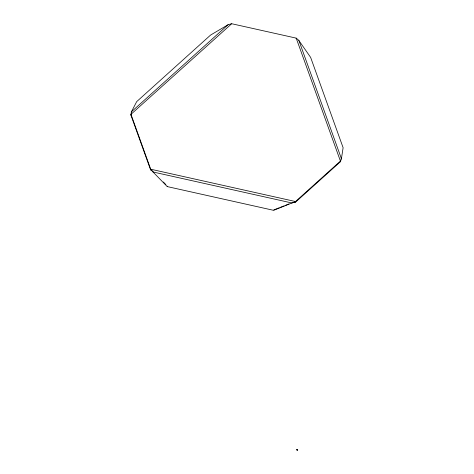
<?xml version="1.0" encoding="UTF-8"?>
<svg xmlns="http://www.w3.org/2000/svg" width="474" height="474" viewBox="0 0 474 474"><rect width="100%" height="100%" fill="white"/><g stroke="black" fill="none" stroke-linecap="round" stroke-linejoin="round"><path stroke-width="0.71" d="M340.409 160.538L340.344 161.788L295.438 202.244L292.772 202.582M297.151 450.3L297.008 449.524L297.168 450.259M296.143 38.661L296.203 38.127L340.427 161.077L295.521 201.539L273.622 210.332L167.233 186.584L153.019 171.985L153.197 171.564L150.625 169.923L130.883 115.04L131.393 111.846L136.684 101.643L210.586 35.064L228.083 24.731L231.555 23.7L296.203 38.127L298.632 40.177L310.63 57.39L343.117 147.716L341.422 158.719L340.344 161.788M150.625 169.923L150.702 169.218L130.966 114.329L231.537 23.872M295.438 202.244L295.521 201.539L150.702 169.218L153.019 171.985L292.215 203.05L292.399 202.629M297.044 449.512L297.174 449.986L297.553 449.648L297.044 449.998M297.435 449.66L297.127 449.731M167.233 186.584L167.411 186.169M130.883 115.04L131.025 114.744M228.083 24.731L131.393 111.846L131.571 112.113M340.889 159.068L341.422 158.719L298.91 40.539M273.8 209.911L279.31 207.754M280.685 207.215L284.133 205.87M285.508 205.331L288.95 203.98M297.008 449.524L297.548 449.642M163.352 181.998L165.888 184.605"/></g></svg>
